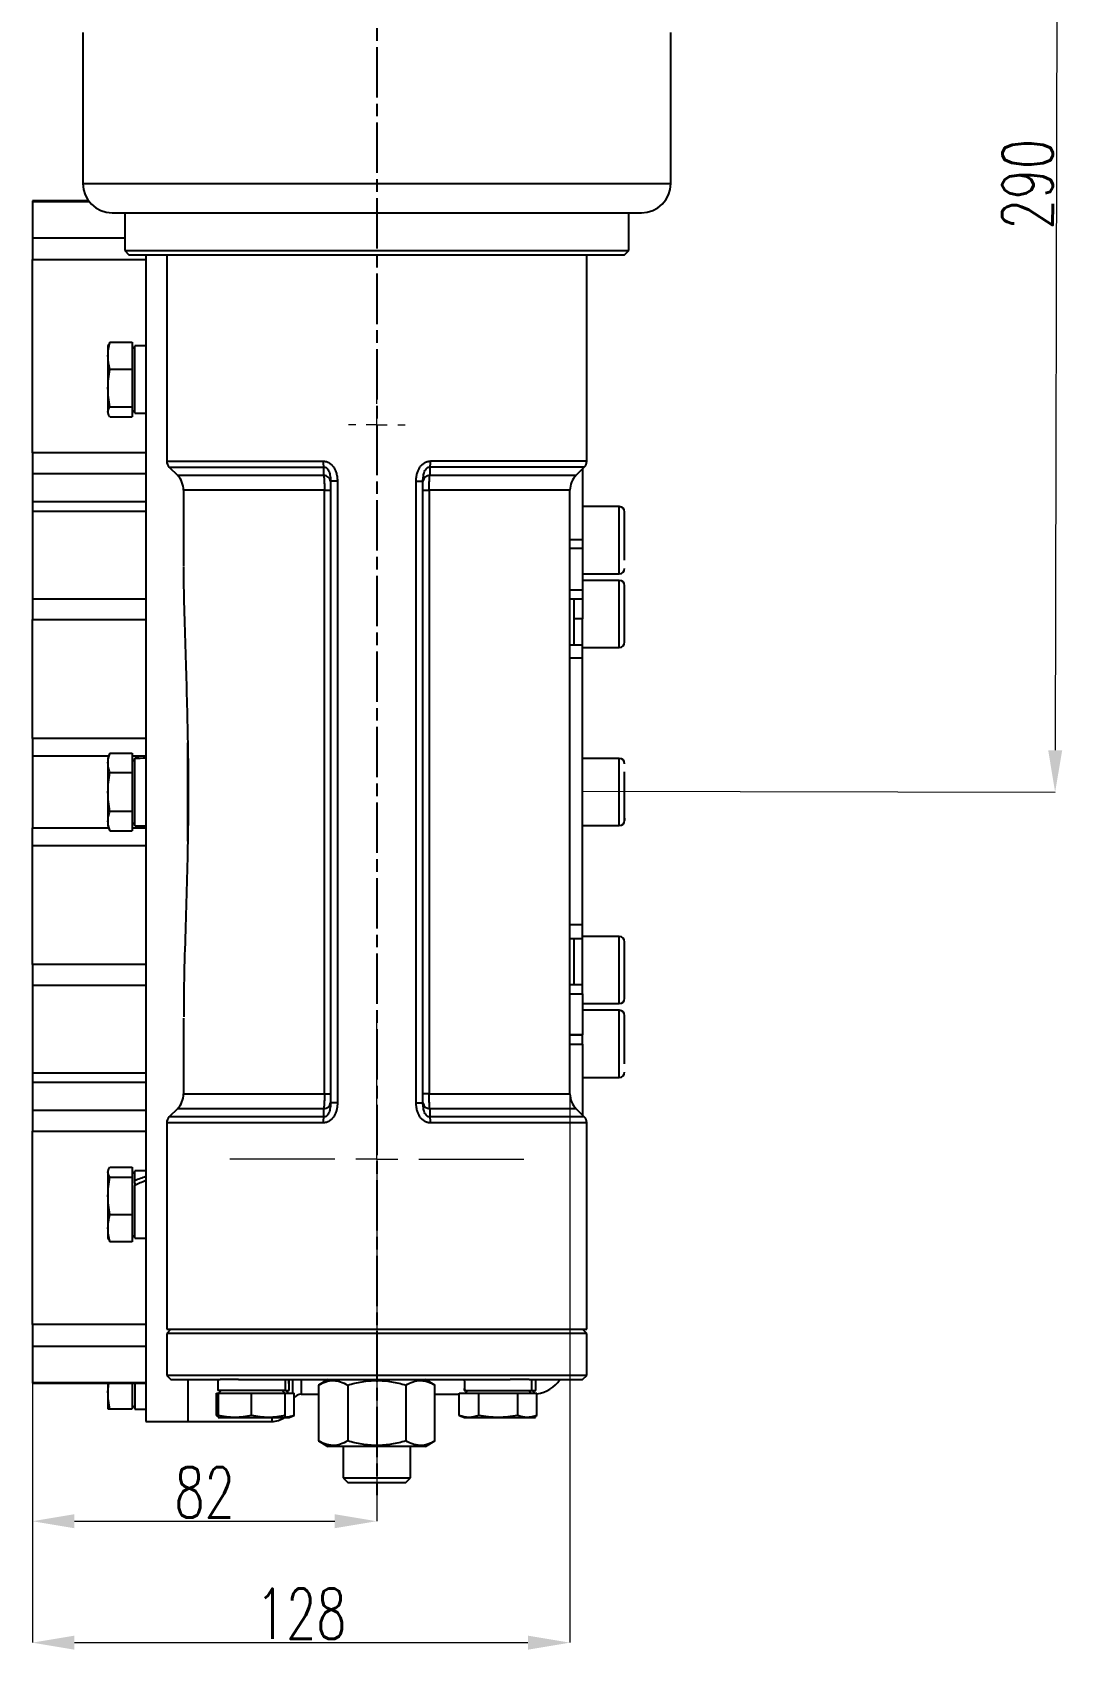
# Model space of a CAD drawing. Header units: millimetres. Extents: x 2251 to 4395, y 932 to 2449.
# Drawn here: x 2835.3 to 3081.1, y 1550.8 to 1936.2 of the extents above; entities that cross this region are included whole.
import ezdxf

# ---------------------------------------------------------------- set-up
doc = ezdxf.new("R2010")
doc.units = ezdxf.units.MM
doc.linetypes.add('AM_ISO08W050', pattern=[18, 12, -1.5, 3, -1.5])
for name, color, linetype, lineweight in [('10', 7, 'Continuous', 0), ('AM_5', 3, 'Continuous', 25), ('AM_7', 4, 'AM_ISO08W050', 25), ('FORMAT', 7, 'Continuous', 18)]:
    doc.layers.add(name, color=color, linetype=linetype, lineweight=lineweight)
doc.styles.add('SLDTEXTSTYLE1', font='txt.shx', dxfattribs={"width": 0.7, "bigfont": 'gbcbig.shx'})
doc.dimstyles.new('SLDDIMSTYLE12$0', dxfattribs={"dimtxt": 12, "dimasz": 10, "dimexe": 0, "dimexo": 0.0625, "dimgap": 0.875, "dimtad": 1, "dimdec": 1, "dimlfac": 1.8, "dimrnd": 1e-09, "dimzin": 12, "dimdsep": 46, "dimtxsty": 'SLDTEXTSTYLE1', "dimcen": 0.09, "dimdle": 8.16, "dimclrd": 3, "dimclre": 3, "dimadec": 0, "dimazin": 3, "dimtfac": 1, "dimtdec": 1, "dimtofl": 0, "dimtmove": 0, "dimatfit": 3, "dimfxl": 0, "dimfrac": 2, "dimtolj": 1, "dimlwd": 5, "dimlwe": 5, "dimarcsym": 0})

# ---------------------------------------------------------------- blocks, each defined once
blk = doc.blocks.new('SW_CENTERMARKSYMBOL_13')
at = {"layer": '10', "color": 0}
for p, q in [((0, 1), (0, 1.35)), ((-1, 0), (-1.35, 0)), ((0, 0), (-0.5, 0)), ((0, 0), (0, 0.5)), ((0, 0), (0, -0.5)), ((0, 0), (0.5, 0)), ((1, 0), (1.35, 0)), ((0, -1), (0, -1.35))]:
    blk.add_line(p, q, dxfattribs=at)
blk = doc.blocks.new('SW_CENTERMARKSYMBOL_14')
at = {"layer": 'FORMAT', "color": 0}
for p, q in [((0, 2), (0, 7)), ((0, 0), (0, 1)), ((-2, 0), (-7, 0)), ((0, 0), (-1, 0)), ((0, 0), (0, -1)), ((0, 0), (1, 0)), ((2, 0), (7, 0)), ((0, -2), (0, -7))]:
    blk.add_line(p, q, dxfattribs=at)
blk = doc.blocks.new('*D83')
at = {"layer": 'AM_5', "color": 3, "lineweight": 5, "transparency": 16777216}
blk.add_line((2981.82, 2045.02), (3079.45, 2044.81), dxfattribs=at)
at = {"layer": 'AM_5', "color": 3, "linetype": 'Continuous', "lineweight": 5, "transparency": 16777216}
for p, q in [((3079.43, 2034.81), (3078.85, 1765.13)), ((2966.38, 1755.37), (3078.83, 1755.13))]:
    blk.add_line(p, q, dxfattribs=at)
at = {"layer": 'AM_5', "color": 3, "transparency": 16777216}
for points in [[(3077.76, 2034.82), (3081.09, 2034.81), (3079.45, 2044.81)], [(3077.18, 1765.13), (3080.52, 1765.12), (3078.83, 1755.13)]]:
    blk.add_solid(points, dxfattribs=at)
at = {"layer": 'Defpoints', "color": 0, "transparency": 16777216}
for p in [(2981.76, 2045.02), (2966.32, 1755.37), (3078.83, 1755.13)]:
    blk.add_point(p, dxfattribs=at)
at = {"layer": 'AM_5', "color": 0, "transparency": 16777216, "insert": (3072.26, 1899.99), "char_height": 12, "attachment_point": 5, "rotation": 89.8775, "style": 'SLDTEXTSTYLE1'}
blk.add_mtext('\\A1;290', dxfattribs=at)
blk = doc.blocks.new('*D84')
at = {"layer": 'AM_5', "color": 3, "linetype": 'Continuous', "lineweight": 5, "transparency": 16777216}
for p, q in [((2917.32, 1667.6), (2917.32, 1581.42)), ((2845.32, 1581.42), (2907.32, 1581.42))]:
    blk.add_line(p, q, dxfattribs=at)
at = {"layer": 'AM_5', "color": 3, "lineweight": 5, "transparency": 16777216}
blk.add_line((2835.32, 1614.24), (2835.32, 1581.42), dxfattribs=at)
at = {"layer": 'AM_5', "color": 3, "transparency": 16777216}
for points in [[(2845.32, 1583.09), (2845.32, 1579.75), (2835.32, 1581.42)], [(2907.32, 1583.09), (2907.32, 1579.75), (2917.32, 1581.42)]]:
    blk.add_solid(points, dxfattribs=at)
at = {"layer": 'Defpoints', "color": 0, "transparency": 16777216}
for p in [(2917.32, 1667.66), (2835.32, 1614.3), (2917.32, 1581.42)]:
    blk.add_point(p, dxfattribs=at)
at = {"layer": 'AM_5', "color": 0, "transparency": 16777216, "insert": (2876.32, 1588.3), "char_height": 12, "attachment_point": 5, "style": 'SLDTEXTSTYLE1'}
blk.add_mtext('\\A1;82', dxfattribs=at)
blk = doc.blocks.new('*D85')
at = {"layer": 'AM_5', "color": 3, "linetype": 'Continuous', "lineweight": 5, "transparency": 16777216}
for p, q in [((2963.32, 1683.17), (2963.32, 1552.49)), ((2845.32, 1552.49), (2953.32, 1552.49))]:
    blk.add_line(p, q, dxfattribs=at)
at = {"layer": 'AM_5', "color": 3, "lineweight": 5, "transparency": 16777216}
blk.add_line((2835.32, 1614.24), (2835.32, 1552.49), dxfattribs=at)
at = {"layer": 'AM_5', "color": 3, "transparency": 16777216}
for points in [[(2845.32, 1554.15), (2845.32, 1550.82), (2835.32, 1552.49)], [(2953.32, 1554.15), (2953.32, 1550.82), (2963.32, 1552.49)]]:
    blk.add_solid(points, dxfattribs=at)
at = {"layer": 'Defpoints', "color": 0, "transparency": 16777216}
for p in [(2963.32, 1683.23), (2835.32, 1614.3), (2963.32, 1552.49)]:
    blk.add_point(p, dxfattribs=at)
at = {"layer": 'AM_5', "color": 0, "transparency": 16777216, "insert": (2899.32, 1559.36), "char_height": 12, "attachment_point": 5, "style": 'SLDTEXTSTYLE1'}
blk.add_mtext('\\A1;128', dxfattribs=at)

msp = doc.modelspace()

# ---------------------------------------------------------------- linework, layer by layer
at = {"color": 7, "linetype": 'Continuous', "lineweight": 25}
for p, q in [((2847.322, 1936.162), (2847.322, 1900.163)), ((2987.322, 1900.163), (2987.322, 1936.162)), ((2847.322, 1900.163), (2987.322, 1900.163)), ((2848.678, 1896.022), (2835.322, 1896.022)), ((2835.322, 1896.022), (2835.322, 1895.824)), ((2835.322, 1895.824), (2835.322, 1887.171)), ((2835.322, 1895.824), (2848.829, 1895.824)), ((2857.322, 1893.163), (2857.322, 1884.163)), ((2977.322, 1884.163), (2977.322, 1893.163)), ((2835.322, 1887.171), (2835.322, 1882.072)), ((2835.322, 1887.171), (2857.322, 1887.171)), ((2835.322, 1882.072), (2862.322, 1882.072)), ((2835.322, 1835.955), (2835.322, 1882.072)), ((2857.322, 1884.163), (2858.322, 1883.163)), ((2857.322, 1884.163), (2977.322, 1884.163)), ((2858.322, 1883.163), (2976.322, 1883.163)), ((2862.322, 1883.163), (2862.322, 1605.163)), ((2867.322, 1883.163), (2867.322, 1833.991)), ((2967.322, 1833.991), (2967.322, 1883.163)), ((2976.322, 1883.163), (2977.322, 1884.163)), ((2853.437, 1861.767), (2853.322, 1861.451)), ((2853.322, 1861.451), (2853.322, 1859.107)), ((2853.773, 1862.373), (2853.531, 1861.733)), ((2853.773, 1862.373), (2859.122, 1862.373)), ((2859.122, 1862.373), (2859.122, 1855.841)), ((2859.722, 1860.686), (2859.122, 1861.286)), ((2862.322, 1861.501), (2859.722, 1861.501)), ((2859.722, 1845.401), (2859.722, 1861.501)), ((2853.322, 1859.107), (2853.322, 1851.38)), ((2859.122, 1855.841), (2853.773, 1855.841)), ((2859.122, 1855.841), (2859.122, 1846.919)), ((2853.322, 1851.38), (2853.322, 1845.723)), ((2853.773, 1846.919), (2859.122, 1846.919)), ((2859.122, 1846.919), (2859.122, 1844.528)), ((2859.122, 1845.616), (2859.722, 1846.216)), ((2853.322, 1845.723), (2853.322, 1845.451)), ((2853.322, 1845.451), (2853.437, 1845.134)), ((2853.773, 1844.528), (2859.122, 1844.528)), ((2859.722, 1845.401), (2862.322, 1845.401)), ((2862.322, 1835.955), (2835.322, 1835.955)), ((2835.322, 1835.955), (2835.322, 1830.999)), ((2862.322, 1830.999), (2835.322, 1830.999)), ((2835.322, 1830.999), (2835.322, 1824.271)), ((2867.322, 1833.991), (2904.534, 1833.991)), ((2867.908, 1832.577), (2869.858, 1830.627)), ((2867.908, 1832.577), (2904.684, 1832.577)), ((2869.858, 1830.627), (2904.698, 1830.627)), ((2904.698, 1830.627), (2904.684, 1832.577)), ((2929.96, 1832.577), (2929.946, 1830.627)), ((2929.946, 1830.627), (2964.787, 1830.627)), ((2966.736, 1832.577), (2929.96, 1832.577)), ((2967.322, 1833.991), (2930.11, 1833.991)), ((2964.787, 1830.627), (2966.736, 1832.577)), ((2966.322, 1832.163), (2966.322, 1815.267)), ((2871.322, 1827.092), (2871.322, 1809.014)), ((2904.864, 1827.092), (2871.322, 1827.092)), ((2904.864, 1827.092), (2906.322, 1827.092)), ((2904.864, 1683.234), (2904.864, 1827.092)), ((2906.322, 1829.242), (2906.322, 1681.083)), ((2907.947, 1829.242), (2906.322, 1829.242)), ((2907.947, 1829.242), (2907.947, 1681.083)), ((2926.697, 1681.083), (2926.697, 1829.242)), ((2926.697, 1829.242), (2928.322, 1829.242)), ((2928.322, 1681.083), (2928.322, 1829.242)), ((2928.322, 1827.092), (2929.781, 1827.092)), ((2929.781, 1827.092), (2929.781, 1683.234)), ((2963.322, 1827.092), (2929.781, 1827.092)), ((2963.322, 1683.234), (2963.322, 1827.092)), ((2862.322, 1824.271), (2835.322, 1824.271)), ((2835.322, 1824.271), (2835.322, 1822.079)), ((2975.072, 1823.163), (2966.322, 1823.163)), ((2975.072, 1807.163), (2975.072, 1823.163)), ((2835.322, 1822.079), (2862.322, 1822.079)), ((2835.322, 1822.079), (2835.322, 1801.189)), ((2966.322, 1815.267), (2963.322, 1815.267)), ((2966.322, 1815.267), (2966.322, 1813.145)), ((2966.322, 1813.145), (2963.322, 1813.145)), ((2966.322, 1813.145), (2966.322, 1803.246)), ((2966.322, 1807.163), (2975.072, 1807.163)), ((2975.072, 1805.589), (2966.322, 1805.589)), ((2975.072, 1789.589), (2975.072, 1805.589)), ((2835.322, 1801.189), (2862.322, 1801.189)), ((2835.322, 1801.189), (2835.322, 1796.25)), ((2966.322, 1803.246), (2963.322, 1803.246)), ((2966.322, 1801.125), (2963.322, 1801.125)), ((2964.322, 1796.394), (2964.322, 1801.125)), ((2966.322, 1803.246), (2966.322, 1801.125)), ((2966.322, 1801.125), (2966.322, 1796.394)), ((2835.322, 1796.25), (2862.322, 1796.25)), ((2835.322, 1767.881), (2835.322, 1796.25)), ((2964.322, 1790.163), (2964.322, 1796.394)), ((2966.322, 1796.394), (2964.322, 1796.394)), ((2966.322, 1790.163), (2966.322, 1796.394)), ((2966.322, 1790.163), (2963.322, 1790.163)), ((2966.322, 1787.163), (2966.322, 1790.163)), ((2966.322, 1789.589), (2975.072, 1789.589)), ((2963.322, 1787.163), (2966.322, 1787.163)), ((2966.322, 1723.574), (2966.322, 1787.163)), ((2862.322, 1767.881), (2835.322, 1767.881)), ((2835.322, 1767.881), (2835.322, 1763.684)), ((2872.322, 1766.922), (2872.322, 1743.412)), ((2872.322, 1743.417), (2872.322, 1766.909)), ((2835.322, 1763.684), (2835.322, 1746.641)), ((2853.512, 1763.684), (2835.322, 1763.684)), ((2853.773, 1764.4), (2853.322, 1763.163)), ((2853.322, 1763.163), (2853.322, 1762.091)), ((2853.322, 1762.091), (2853.322, 1755.163)), ((2853.773, 1764.4), (2859.122, 1764.4)), ((2859.122, 1764.4), (2859.122, 1759.781)), ((2862.322, 1763.684), (2859.122, 1763.684)), ((2859.722, 1762.398), (2859.122, 1762.998)), ((2859.722, 1763.071), (2859.722, 1763.213)), ((2859.722, 1747.113), (2859.722, 1763.071)), ((2975.072, 1763.163), (2966.322, 1763.163)), ((2975.072, 1747.163), (2975.072, 1763.163)), ((2853.773, 1759.781), (2859.122, 1759.781)), ((2859.122, 1759.781), (2859.122, 1750.544)), ((2853.322, 1755.163), (2853.322, 1748.234)), ((2859.122, 1750.544), (2853.773, 1750.544)), ((2859.122, 1750.544), (2859.122, 1745.925)), ((2835.322, 1742.444), (2835.322, 1746.641)), ((2835.322, 1746.641), (2853.512, 1746.641)), ((2853.322, 1748.234), (2853.322, 1747.163)), ((2853.322, 1747.163), (2853.773, 1745.925)), ((2853.773, 1745.925), (2859.122, 1745.925)), ((2859.122, 1747.328), (2859.722, 1747.928)), ((2859.122, 1746.641), (2862.322, 1746.641)), ((2859.722, 1747.113), (2862.322, 1747.113)), ((2966.322, 1747.163), (2975.072, 1747.163)), ((2835.322, 1742.444), (2862.322, 1742.444)), ((2835.322, 1714.075), (2835.322, 1742.444)), ((2963.322, 1723.574), (2966.322, 1723.574)), ((2966.322, 1720.163), (2966.322, 1723.574)), ((2966.322, 1720.163), (2963.322, 1720.163)), ((2964.322, 1709.201), (2964.322, 1720.163)), ((2975.072, 1720.736), (2966.322, 1720.736)), ((2966.322, 1709.201), (2966.322, 1720.163)), ((2975.072, 1704.736), (2975.072, 1720.736)), ((2835.322, 1714.075), (2835.322, 1709.136)), ((2862.322, 1714.075), (2835.322, 1714.075)), ((2835.322, 1709.136), (2862.322, 1709.136)), ((2835.322, 1709.136), (2835.322, 1688.246)), ((2966.322, 1709.214), (2963.322, 1709.214)), ((2963.322, 1707.093), (2966.322, 1707.093)), ((2966.322, 1707.093), (2966.322, 1709.214)), ((2966.322, 1707.093), (2966.322, 1697.279)), ((2966.322, 1704.736), (2975.072, 1704.736)), ((2871.322, 1701.311), (2871.322, 1683.234)), ((2975.072, 1703.163), (2966.322, 1703.163)), ((2975.072, 1687.163), (2975.072, 1703.163)), ((2966.322, 1697.279), (2963.322, 1697.279)), ((2966.322, 1697.193), (2963.322, 1697.193)), ((2966.322, 1697.193), (2966.322, 1697.279)), ((2966.322, 1695.072), (2966.322, 1697.193)), ((2963.322, 1695.072), (2966.322, 1695.072)), ((2966.322, 1695.072), (2966.322, 1678.163)), ((2835.322, 1688.246), (2862.322, 1688.246)), ((2835.322, 1688.246), (2835.322, 1686.055)), ((2835.322, 1686.055), (2862.322, 1686.055)), ((2835.322, 1686.055), (2835.322, 1679.326)), ((2966.322, 1687.163), (2975.072, 1687.163)), ((2871.322, 1683.234), (2904.864, 1683.234)), ((2904.864, 1683.234), (2906.322, 1683.234)), ((2907.947, 1681.083), (2906.322, 1681.083)), ((2926.697, 1681.083), (2928.322, 1681.083)), ((2929.781, 1683.234), (2928.322, 1683.234)), ((2929.781, 1683.234), (2963.322, 1683.234)), ((2835.322, 1679.326), (2862.322, 1679.326)), ((2835.322, 1679.326), (2835.322, 1674.371)), ((2867.322, 1676.334), (2867.322, 1627.163)), ((2904.534, 1676.334), (2867.322, 1676.334)), ((2869.858, 1679.698), (2867.908, 1677.748)), ((2904.684, 1677.748), (2867.908, 1677.748)), ((2904.698, 1679.698), (2869.858, 1679.698)), ((2904.684, 1677.748), (2904.698, 1679.698)), ((2929.946, 1679.698), (2929.96, 1677.748)), ((2964.787, 1679.698), (2929.946, 1679.698)), ((2966.736, 1677.748), (2929.96, 1677.748)), ((2967.322, 1676.334), (2930.11, 1676.334)), ((2966.736, 1677.748), (2964.787, 1679.698)), ((2967.322, 1627.163), (2967.322, 1676.334)), ((2835.322, 1674.371), (2862.322, 1674.371)), ((2835.322, 1628.253), (2835.322, 1674.371)), ((2853.437, 1665.191), (2853.322, 1664.875)), ((2853.322, 1664.875), (2853.322, 1664.602)), ((2853.773, 1665.798), (2859.122, 1665.798)), ((2859.122, 1665.798), (2859.122, 1663.407)), ((2859.722, 1664.11), (2859.122, 1664.71)), ((2862.322, 1664.925), (2859.722, 1664.925)), ((2859.722, 1662.567), (2859.722, 1664.925)), ((2853.322, 1664.602), (2853.322, 1658.945)), ((2853.773, 1663.407), (2859.122, 1663.407)), ((2859.122, 1663.407), (2859.122, 1654.484)), ((2859.722, 1661.991), (2859.722, 1662.567)), ((2859.722, 1661.991), (2859.722, 1661.406)), ((2859.722, 1648.825), (2859.722, 1661.406)), ((2853.322, 1658.945), (2853.322, 1651.218)), ((2853.773, 1654.484), (2859.122, 1654.484)), ((2859.122, 1654.484), (2859.122, 1647.952)), ((2853.322, 1651.218), (2853.322, 1648.875)), ((2859.122, 1649.04), (2859.722, 1649.64)), ((2853.322, 1648.875), (2853.437, 1648.559)), ((2853.531, 1648.593), (2853.773, 1647.952)), ((2859.122, 1647.952), (2853.773, 1647.952)), ((2859.722, 1648.825), (2862.322, 1648.825)), ((2862.322, 1628.253), (2835.322, 1628.253)), ((2835.322, 1628.253), (2835.322, 1623.154)), ((2868.322, 1627.163), (2867.322, 1626.163)), ((2867.322, 1627.163), (2917.322, 1627.163)), ((2867.322, 1626.163), (2867.322, 1616.163)), ((2967.322, 1626.163), (2867.322, 1626.163)), ((2917.322, 1627.163), (2967.322, 1627.163)), ((2967.322, 1626.163), (2966.322, 1627.163)), ((2967.322, 1616.163), (2967.322, 1626.163)), ((2835.322, 1623.154), (2862.322, 1623.154)), ((2835.322, 1623.154), (2835.322, 1614.502)), ((2867.322, 1616.163), (2868.322, 1615.163)), ((2967.322, 1616.163), (2867.322, 1616.163)), ((2868.322, 1615.163), (2880.01, 1615.163)), ((2872.322, 1615.163), (2872.322, 1605.163)), ((2879.482, 1615.163), (2879.482, 1612.563)), ((2884.433, 1615.163), (2880.01, 1615.163)), ((2884.433, 1615.163), (2949.084, 1615.163)), ((2895.582, 1612.563), (2895.582, 1615.163)), ((2897.309, 1611.963), (2897.309, 1615.163)), ((2899.304, 1615.163), (2899.304, 1611.663)), ((2905.697, 1615.163), (2903.466, 1613.874)), ((2931.179, 1613.874), (2928.947, 1615.163)), ((2953.644, 1615.163), (2949.084, 1615.163)), ((2953.644, 1615.163), (2966.322, 1615.163)), ((2954.265, 1612.563), (2954.265, 1615.163)), ((2955.163, 1612.563), (2955.163, 1615.163)), ((2966.322, 1615.163), (2967.322, 1616.163)), ((2835.322, 1614.502), (2862.322, 1614.502)), ((2835.322, 1614.502), (2835.322, 1614.303)), ((2835.322, 1614.303), (2862.322, 1614.303)), ((2853.322, 1612.163), (2853.563, 1614.303)), ((2853.322, 1614.303), (2853.322, 1612.163)), ((2853.322, 1612.163), (2853.322, 1608.163)), ((2859.122, 1614.303), (2859.122, 1608.163)), ((2859.722, 1614.303), (2859.722, 1608.113)), ((2879.192, 1606.613), (2879.192, 1611.963)), ((2879.192, 1611.963), (2879.532, 1611.963)), ((2895.582, 1612.563), (2879.482, 1612.563)), ((2879.532, 1611.963), (2879.532, 1606.613)), ((2879.532, 1611.963), (2887.532, 1611.963)), ((2880.297, 1612.563), (2879.697, 1611.963)), ((2887.532, 1606.613), (2887.532, 1611.963)), ((2887.532, 1611.963), (2895.532, 1611.963)), ((2895.367, 1611.963), (2894.767, 1612.563)), ((2895.532, 1606.613), (2895.532, 1611.963)), ((2895.532, 1611.963), (2897.667, 1611.963)), ((2895.582, 1612.563), (2896.48, 1612.563)), ((2896.265, 1611.963), (2895.665, 1612.563)), ((2897.667, 1606.613), (2897.667, 1611.963)), ((2899.304, 1611.663), (2903.466, 1611.663)), ((2903.466, 1613.874), (2903.466, 1600.551)), ((2910.394, 1613.874), (2910.394, 1600.551)), ((2924.25, 1613.874), (2924.25, 1600.551)), ((2931.179, 1600.551), (2931.179, 1613.874)), ((2931.179, 1611.663), (2936.977, 1611.663)), ((2936.977, 1606.613), (2936.977, 1611.963)), ((2936.977, 1611.963), (2941.596, 1611.963)), ((2938.165, 1612.563), (2938.306, 1612.563)), ((2938.306, 1612.563), (2954.265, 1612.563)), ((2938.98, 1612.563), (2938.38, 1611.963)), ((2941.596, 1606.613), (2941.596, 1611.963)), ((2941.596, 1611.963), (2950.833, 1611.963)), ((2950.833, 1611.963), (2950.833, 1606.613)), ((2950.833, 1611.963), (2955.452, 1611.963)), ((2954.05, 1611.963), (2953.45, 1612.563)), ((2954.322, 1612.563), (2955.163, 1612.563)), ((2954.948, 1611.963), (2954.348, 1612.563)), ((2955.452, 1606.613), (2955.452, 1611.963)), ((2853.773, 1608.163), (2859.122, 1608.163)), ((2859.122, 1608.328), (2859.722, 1608.928)), ((2859.722, 1608.113), (2862.322, 1608.113)), ((2862.322, 1605.163), (2872.322, 1605.163)), ((2872.322, 1605.163), (2892.322, 1605.163)), ((2879.192, 1606.613), (2879.532, 1606.49)), ((2879.497, 1606.554), (2879.192, 1606.613)), ((2879.532, 1606.163), (2883.532, 1606.163)), ((2883.532, 1606.163), (2891.532, 1606.163)), ((2891.532, 1606.163), (2895.532, 1606.163)), ((2892.322, 1606.163), (2892.322, 1605.163)), ((2895.532, 1606.163), (2896.43, 1606.163)), ((2896.43, 1606.163), (2897.667, 1606.613)), ((2936.977, 1606.613), (2938.215, 1606.163)), ((2938.215, 1606.163), (2939.286, 1606.163)), ((2939.286, 1606.163), (2946.215, 1606.163)), ((2946.215, 1606.163), (2953.143, 1606.163)), ((2953.143, 1606.163), (2954.215, 1606.163)), ((2954.215, 1606.163), (2955.452, 1606.613)), ((2954.215, 1606.163), (2955.113, 1606.163)), ((2903.466, 1600.551), (2905.697, 1599.263)), ((2928.947, 1599.263), (2905.697, 1599.263)), ((2909.322, 1599.263), (2909.322, 1591.745)), ((2925.322, 1591.745), (2925.322, 1599.263)), ((2928.947, 1599.263), (2931.179, 1600.551)), ((2909.322, 1591.745), (2910.405, 1590.663)), ((2909.322, 1591.745), (2925.322, 1591.745)), ((2924.24, 1590.663), (2925.322, 1591.745)), ((2910.405, 1590.663), (2924.24, 1590.663))]:
    msp.add_line(p, q, dxfattribs=at)
for centre, radius, start, end in [((2854.322, 1900.163), 7, 180, 270), ((2980.322, 1900.163), 7, 270, 0), ((2869.322, 1833.991), 2, 180, 225), ((2866.322, 1827.092), 5, 0, 45), ((2910.521, 1833.91), 5.988, 179.2271, 192.86764), ((2904.675, 1828.961), 1.666, 8.68424, 89.21111), ((2929.969, 1828.961), 1.666, 90.78889, 171.31576), ((2924.123, 1833.91), 5.988, 347.13236, 0.7729), ((2968.322, 1827.092), 5, 135, 180), ((2965.322, 1833.991), 2, 315, 0), ((2975.072, 1821.913), 1.25, 0, 90), ((2975.072, 1808.413), 1.25, 270, 0), ((2975.072, 1804.339), 1.25, 0, 90), ((2975.072, 1790.839), 1.25, 270, 0), ((2975.072, 1761.913), 1.25, 0, 90), ((2975.072, 1748.413), 1.25, 270, 0), ((2975.072, 1719.486), 1.25, 0, 90), ((2975.072, 1705.986), 1.25, 270, 0), ((2975.072, 1701.913), 1.25, 0, 90), ((2975.072, 1688.413), 1.25, 270, 0), ((2866.322, 1683.234), 5, 315, 0), ((2904.675, 1681.364), 1.666, 270.78889, 351.31576), ((2929.969, 1681.364), 1.666, 188.68424, 269.21111), ((2968.322, 1683.234), 5, 180, 225), ((2869.322, 1676.334), 2, 135, 180), ((2910.521, 1676.415), 5.988, 167.13236, 180.7729), ((2924.123, 1676.415), 5.988, 359.2271, 12.86764), ((2965.322, 1676.334), 2, 0, 45), ((2954.322, 1619.663), 8, 278.11982, 325.77113), ((2899.304, 1609.663), 2, 90, 144.92797), ((2892.322, 1610.163), 5, 270, 306.8699)]:
    msp.add_arc(centre, radius, start, end, dxfattribs=at)
for centre, major_axis, ratio, start_param, end_param in [((2859.722, 1755.163), (13.943, 0), 0.5773503, 1.477424, 1.5707963), ((2862.322, 1755.163), (13.943, 0), 0.5773503, 1.5707963, 1.7583677), ((2859.722, 1656.875), (13.763, 6.53), 0.3419987, 1.2223497, 1.409921), ((2862.322, 1656.875), (13.763, 6.53), 0.3419987, 1.409921, 1.5974924), ((2888.43, 1612.563), (0, 13.943), 0.5773503, 4.712389, 4.8999603), ((2888.43, 1615.163), (0, 13.943), 0.5773503, 4.6190167, 4.712389), ((2946.215, 1615.163), (0, 13.943), 0.5773503, 1.5707963, 1.7583677), ((2946.215, 1612.563), (0, 13.943), 0.5773503, 1.477424, 1.5707963)]:
    msp.add_ellipse(centre, major_axis=major_axis, ratio=ratio, start_param=start_param, end_param=end_param, dxfattribs=at)
for points, knots in [([(2854.322, 1893.163), (2854.322, 1893.163), (2860.96, 1893.163), (2884.589, 1893.163), (2900.614, 1893.163), (2934.03, 1893.163), (2950.055, 1893.163), (2973.684, 1893.163), (2980.322, 1893.163), (2980.322, 1893.163)], [0, 0, 0, 0, 0.25, 0.25, 0.5, 0.5, 0.75, 0.75, 1, 1, 1, 1]), ([(2853.322, 1859.107), (2853.322, 1859.657), (2853.364, 1860.203), (2853.52, 1861.292), (2853.634, 1861.833), (2853.773, 1862.373)], [0, 0, 0, 0, 0.5, 0.5, 1, 1, 1, 1]), ([(2853.773, 1855.841), (2853.634, 1856.381), (2853.52, 1856.923), (2853.364, 1858.011), (2853.322, 1858.558), (2853.322, 1859.107)], [0, 0, 0, 0, 0.5, 0.5, 1, 1, 1, 1]), ([(2853.322, 1851.38), (2853.322, 1852.131), (2853.364, 1852.877), (2853.52, 1854.364), (2853.634, 1855.104), (2853.773, 1855.841)], [0, 0, 0, 0, 0.5, 0.5, 1, 1, 1, 1]), ([(2853.773, 1846.919), (2853.634, 1847.656), (2853.52, 1848.396), (2853.364, 1849.883), (2853.322, 1850.629), (2853.322, 1851.38)], [0, 0, 0, 0, 0.5, 0.5, 1, 1, 1, 1]), ([(2853.322, 1845.723), (2853.322, 1845.924), (2853.364, 1846.124), (2853.52, 1846.523), (2853.634, 1846.721), (2853.773, 1846.919)], [0, 0, 0, 0, 0.5, 0.5, 1, 1, 1, 1]), ([(2853.773, 1844.528), (2853.634, 1844.725), (2853.52, 1844.924), (2853.364, 1845.322), (2853.322, 1845.522), (2853.322, 1845.723)], [0, 0, 0, 0, 0.5, 0.5, 1, 1, 1, 1]), ([(2904.534, 1833.991), (2904.587, 1833.99), (2904.694, 1833.988), (2904.852, 1833.974), (2905.01, 1833.951), (2905.165, 1833.919), (2905.395, 1833.857), (2905.695, 1833.743), (2906.046, 1833.547), (2906.371, 1833.305), (2906.761, 1832.93), (2907.164, 1832.388), (2907.527, 1831.656), (2907.746, 1830.966), (2907.87, 1830.338), (2907.935, 1829.796), (2907.943, 1829.428), (2907.947, 1829.242)], [0, 0, 0, 0, 0.02528075, 0.05035737, 0.07531009, 0.10022035, 0.12517001, 0.18741173, 0.25052272, 0.31231502, 0.37588689, 0.50079764, 0.62203309, 0.74998051, 0.83171905, 0.91487426, 1, 1, 1, 1]), ([(2904.684, 1832.577), (2904.816, 1832.594), (2904.944, 1832.581), (2905.195, 1832.492), (2905.314, 1832.417), (2905.532, 1832.219), (2905.631, 1832.094), (2905.806, 1831.816), (2905.883, 1831.66), (2906.083, 1831.162), (2906.174, 1830.798), (2906.295, 1830.029), (2906.322, 1829.638), (2906.322, 1829.242)], [0, 0, 0, 0, 0.125, 0.125, 0.25, 0.25, 0.375, 0.375, 0.5, 0.5, 0.75, 0.75, 1, 1, 1, 1]), ([(2904.698, 1830.627), (2904.724, 1830.397), (2904.747, 1830.142), (2904.788, 1829.601), (2904.806, 1829.315), (2904.834, 1828.711), (2904.845, 1828.392), (2904.86, 1827.75), (2904.864, 1827.424), (2904.864, 1827.092)], [0, 0, 0, 0, 0.25, 0.25, 0.5, 0.5, 0.75, 0.75, 1, 1, 1, 1]), ([(2926.697, 1829.242), (2926.698, 1829.335), (2926.7, 1829.521), (2926.716, 1829.796), (2926.742, 1830.068), (2926.779, 1830.336), (2926.826, 1830.599), (2926.925, 1831.046), (2927.115, 1831.652), (2927.479, 1832.385), (2927.882, 1832.929), (2928.272, 1833.304), (2928.597, 1833.546), (2928.948, 1833.742), (2929.281, 1833.87), (2929.581, 1833.944), (2929.844, 1833.984), (2930.021, 1833.989), (2930.11, 1833.991)], [0, 0, 0, 0, 0.0426773, 0.0848038, 0.1264445, 0.167667, 0.2085406, 0.2491365, 0.3773316, 0.4988227, 0.6239569, 0.6874902, 0.7492598, 0.8123166, 0.8745174, 0.9161741, 0.957875, 1, 1, 1, 1]), ([(2928.322, 1829.242), (2928.322, 1829.642), (2928.35, 1830.034), (2928.44, 1830.606), (2928.478, 1830.795), (2928.573, 1831.157), (2928.629, 1831.331), (2928.829, 1831.827), (2929.005, 1832.12), (2929.332, 1832.418), (2929.449, 1832.492), (2929.701, 1832.581), (2929.83, 1832.594), (2929.96, 1832.577)], [0, 0, 0, 0, 0.25, 0.25, 0.375, 0.375, 0.5, 0.5, 0.75, 0.75, 0.875, 0.875, 1, 1, 1, 1]), ([(2929.781, 1827.092), (2929.781, 1827.423), (2929.784, 1827.757), (2929.799, 1828.4), (2929.81, 1828.712), (2929.832, 1829.166), (2929.84, 1829.316), (2929.857, 1829.604), (2929.867, 1829.743), (2929.897, 1830.147), (2929.92, 1830.397), (2929.946, 1830.627)], [0, 0, 0, 0, 0.25, 0.25, 0.5, 0.5, 0.625, 0.625, 0.75, 0.75, 1, 1, 1, 1]), ([(2976.322, 1810.39), (2976.322, 1811.334), (2976.322, 1812.536), (2976.322, 1815.155), (2976.322, 1816.512), (2976.322, 1818.979), (2976.322, 1820.033), (2976.322, 1821.517), (2976.322, 1821.913), (2976.322, 1821.913)], [0, 0, 0, 0, 0.25, 0.25, 0.5, 0.5, 0.75, 0.75, 1, 1, 1, 1]), ([(2871.338, 1808.919), (2871.333, 1808.592), (2871.275, 1804.941), (2871.482, 1797.7), (2871.775, 1787.425), (2872.113, 1777.138), (2872.252, 1770.324), (2872.322, 1766.909)], [0, 0, 0, 0, 0.0245935, 0.2747669, 0.5249563, 0.7619175, 1, 1, 1, 1]), ([(2976.322, 1790.839), (2976.322, 1790.839), (2976.322, 1791.55), (2976.322, 1794.082), (2976.322, 1795.799), (2976.322, 1799.379), (2976.322, 1801.096), (2976.322, 1803.628), (2976.322, 1804.339), (2976.322, 1804.339)], [0, 0, 0, 0, 0.25, 0.25, 0.5, 0.5, 0.75, 0.75, 1, 1, 1, 1]), ([(2853.322, 1762.091), (2853.322, 1762.479), (2853.364, 1762.866), (2853.52, 1763.635), (2853.634, 1764.018), (2853.773, 1764.4)], [0, 0, 0, 0, 0.5, 0.5, 1, 1, 1, 1]), ([(2853.773, 1759.781), (2853.634, 1760.163), (2853.52, 1760.546), (2853.364, 1761.316), (2853.322, 1761.702), (2853.322, 1762.091)], [0, 0, 0, 0, 0.5, 0.5, 1, 1, 1, 1]), ([(2853.322, 1755.163), (2853.322, 1755.94), (2853.364, 1756.713), (2853.52, 1758.252), (2853.634, 1759.018), (2853.773, 1759.781)], [0, 0, 0, 0, 0.5, 0.5, 1, 1, 1, 1]), ([(2976.322, 1748.957), (2976.322, 1748.805), (2976.322, 1748.494), (2976.322, 1748.368), (2976.322, 1748.507), (2976.322, 1749.044), (2976.322, 1750.274), (2976.322, 1752.091), (2976.322, 1753.779), (2976.322, 1755.164), (2976.322, 1756.543), (2976.322, 1758.25), (2976.322, 1759.272), (2976.322, 1759.936)], [0, 0, 0, 0, 0.0714521, 0.1463666, 0.2212811, 0.2946388, 0.4309111, 0.5671833, 0.640541, 0.7154555, 0.79037, 0.8637278, 1, 1, 1, 1]), ([(2853.773, 1750.544), (2853.634, 1751.307), (2853.52, 1752.073), (2853.364, 1753.613), (2853.322, 1754.386), (2853.322, 1755.163)], [0, 0, 0, 0, 0.5, 0.5, 1, 1, 1, 1]), ([(2853.322, 1748.234), (2853.322, 1748.623), (2853.364, 1749.01), (2853.52, 1749.779), (2853.634, 1750.162), (2853.773, 1750.544)], [0, 0, 0, 0, 0.5, 0.5, 1, 1, 1, 1]), ([(2853.773, 1745.925), (2853.634, 1746.307), (2853.52, 1746.69), (2853.364, 1747.459), (2853.322, 1747.846), (2853.322, 1748.234)], [0, 0, 0, 0, 0.5, 0.5, 1, 1, 1, 1]), ([(2976.322, 1748.957), (2976.322, 1748.802), (2976.322, 1748.484), (2976.322, 1748.437), (2976.322, 1748.413)], [0, 0, 0, 0, 0.4881723, 1, 1, 1, 1]), ([(2872.322, 1743.417), (2872.24, 1739.587), (2872.075, 1731.927), (2871.71, 1720.514), (2871.374, 1710.353), (2871.364, 1704.128), (2871.36, 1701.589)], [0, 0, 0, 0, 0.2680469, 0.5360996, 0.810787, 1, 1, 1, 1]), ([(2976.322, 1712.736), (2976.322, 1714.526), (2976.322, 1716.243), (2976.322, 1718.775), (2976.322, 1719.486), (2976.322, 1719.486)], [0, 0, 0, 0, 0.5, 0.5, 1, 1, 1, 1]), ([(2976.322, 1705.986), (2976.322, 1705.986), (2976.322, 1706.697), (2976.322, 1709.229), (2976.322, 1710.946), (2976.322, 1712.736)], [0, 0, 0, 0, 0.5, 0.5, 1, 1, 1, 1]), ([(2976.322, 1690.39), (2976.322, 1691.334), (2976.322, 1692.536), (2976.322, 1695.155), (2976.322, 1696.512), (2976.322, 1698.979), (2976.322, 1700.033), (2976.322, 1701.517), (2976.322, 1701.913), (2976.322, 1701.913)], [0, 0, 0, 0, 0.25, 0.25, 0.5, 0.5, 0.75, 0.75, 1, 1, 1, 1]), ([(2907.947, 1681.083), (2907.946, 1680.99), (2907.944, 1680.805), (2907.928, 1680.529), (2907.902, 1680.257), (2907.866, 1679.99), (2907.819, 1679.726), (2907.72, 1679.279), (2907.529, 1678.673), (2907.166, 1677.94), (2906.762, 1677.396), (2906.372, 1677.022), (2906.047, 1676.779), (2905.697, 1676.583), (2905.363, 1676.456), (2905.063, 1676.381), (2904.8, 1676.342), (2904.623, 1676.337), (2904.534, 1676.334)], [0, 0, 0, 0, 0.0426773, 0.0848038, 0.1264445, 0.167667, 0.2085406, 0.2491365, 0.3773316, 0.4988227, 0.6239569, 0.6874902, 0.7492598, 0.8123166, 0.8745174, 0.9161741, 0.957875, 1, 1, 1, 1]), ([(2906.322, 1681.083), (2906.322, 1680.683), (2906.295, 1680.291), (2906.205, 1679.719), (2906.166, 1679.53), (2906.071, 1679.168), (2906.015, 1678.994), (2905.816, 1678.499), (2905.64, 1678.205), (2905.313, 1677.907), (2905.195, 1677.833), (2904.943, 1677.744), (2904.815, 1677.731), (2904.684, 1677.748)], [0, 0, 0, 0, 0.25, 0.25, 0.375, 0.375, 0.5, 0.5, 0.75, 0.75, 0.875, 0.875, 1, 1, 1, 1]), ([(2904.864, 1683.234), (2904.864, 1682.902), (2904.86, 1682.569), (2904.845, 1681.925), (2904.834, 1681.613), (2904.813, 1681.159), (2904.805, 1681.01), (2904.787, 1680.721), (2904.777, 1680.582), (2904.747, 1680.179), (2904.724, 1679.929), (2904.698, 1679.698)], [0, 0, 0, 0, 0.25, 0.25, 0.5, 0.5, 0.625, 0.625, 0.75, 0.75, 1, 1, 1, 1]), ([(2930.11, 1676.334), (2930.057, 1676.335), (2929.951, 1676.337), (2929.792, 1676.351), (2929.635, 1676.374), (2929.48, 1676.406), (2929.25, 1676.468), (2928.95, 1676.582), (2928.599, 1676.778), (2928.273, 1677.021), (2927.883, 1677.395), (2927.48, 1677.938), (2927.117, 1678.669), (2926.899, 1679.36), (2926.774, 1679.987), (2926.709, 1680.53), (2926.701, 1680.897), (2926.697, 1681.083)], [0, 0, 0, 0, 0.0252808, 0.0503574, 0.0753101, 0.1002204, 0.12517, 0.1874117, 0.2505227, 0.312315, 0.3758869, 0.5007976, 0.6220331, 0.7499805, 0.831719, 0.9148743, 1, 1, 1, 1]), ([(2929.96, 1677.748), (2929.829, 1677.731), (2929.7, 1677.744), (2929.45, 1677.833), (2929.33, 1677.908), (2929.113, 1678.107), (2929.013, 1678.232), (2928.839, 1678.509), (2928.762, 1678.665), (2928.561, 1679.163), (2928.47, 1679.527), (2928.349, 1680.296), (2928.322, 1680.687), (2928.322, 1681.083)], [0, 0, 0, 0, 0.125, 0.125, 0.25, 0.25, 0.375, 0.375, 0.5, 0.5, 0.75, 0.75, 1, 1, 1, 1]), ([(2929.946, 1679.698), (2929.921, 1679.928), (2929.897, 1680.183), (2929.856, 1680.724), (2929.839, 1681.01), (2929.81, 1681.615), (2929.799, 1681.933), (2929.784, 1682.575), (2929.781, 1682.901), (2929.781, 1683.234)], [0, 0, 0, 0, 0.25, 0.25, 0.5, 0.5, 0.75, 0.75, 1, 1, 1, 1]), ([(2853.322, 1664.602), (2853.322, 1664.803), (2853.364, 1665.003), (2853.52, 1665.402), (2853.634, 1665.6), (2853.773, 1665.798)], [0, 0, 0, 0, 0.5, 0.5, 1, 1, 1, 1]), ([(2853.773, 1663.407), (2853.634, 1663.604), (2853.52, 1663.803), (2853.364, 1664.201), (2853.322, 1664.401), (2853.322, 1664.602)], [0, 0, 0, 0, 0.5, 0.5, 1, 1, 1, 1]), ([(2853.322, 1658.945), (2853.322, 1659.696), (2853.364, 1660.443), (2853.52, 1661.929), (2853.634, 1662.669), (2853.773, 1663.407)], [0, 0, 0, 0, 0.5, 0.5, 1, 1, 1, 1]), ([(2853.773, 1654.484), (2853.634, 1655.222), (2853.52, 1655.961), (2853.364, 1657.448), (2853.322, 1658.195), (2853.322, 1658.945)], [0, 0, 0, 0, 0.5, 0.5, 1, 1, 1, 1]), ([(2853.322, 1651.218), (2853.322, 1651.767), (2853.364, 1652.314), (2853.52, 1653.402), (2853.634, 1653.944), (2853.773, 1654.484)], [0, 0, 0, 0, 0.5, 0.5, 1, 1, 1, 1]), ([(2853.773, 1647.952), (2853.634, 1648.492), (2853.52, 1649.034), (2853.364, 1650.122), (2853.322, 1650.668), (2853.322, 1651.218)], [0, 0, 0, 0, 0.5, 0.5, 1, 1, 1, 1]), ([(2903.466, 1613.874), (2904.031, 1614.201), (2904.601, 1614.47), (2905.753, 1614.843), (2906.334, 1614.945), (2907.218, 1614.947), (2907.514, 1614.921), (2908.099, 1614.824), (2908.39, 1614.751), (2909.257, 1614.471), (2909.828, 1614.201), (2910.394, 1613.874)], [0, 0, 0, 0, 0.25, 0.25, 0.5, 0.5, 0.625, 0.625, 0.75, 0.75, 1, 1, 1, 1]), ([(2910.394, 1613.874), (2911.525, 1614.201), (2912.665, 1614.47), (2914.967, 1614.843), (2916.131, 1614.945), (2917.898, 1614.947), (2918.49, 1614.921), (2919.66, 1614.824), (2920.242, 1614.751), (2921.976, 1614.471), (2923.118, 1614.201), (2924.25, 1613.874)], [0, 0, 0, 0, 0.25, 0.25, 0.5, 0.5, 0.625, 0.625, 0.75, 0.75, 1, 1, 1, 1]), ([(2924.25, 1613.874), (2924.816, 1614.201), (2925.386, 1614.47), (2926.537, 1614.843), (2927.119, 1614.945), (2928.002, 1614.947), (2928.298, 1614.921), (2928.884, 1614.824), (2929.174, 1614.751), (2930.041, 1614.471), (2930.612, 1614.201), (2931.179, 1613.874)], [0, 0, 0, 0, 0.25, 0.25, 0.5, 0.5, 0.625, 0.625, 0.75, 0.75, 1, 1, 1, 1]), ([(2853.773, 1608.163), (2853.634, 1608.824), (2853.52, 1609.487), (2853.364, 1610.82), (2853.322, 1611.49), (2853.322, 1612.163)], [0, 0, 0, 0, 0.5, 0.5, 1, 1, 1, 1]), ([(2853.322, 1608.163), (2853.322, 1608.163), (2853.364, 1608.163), (2853.52, 1608.163), (2853.634, 1608.163), (2853.773, 1608.163)], [0, 0, 0, 0, 0.5, 0.5, 1, 1, 1, 1]), ([(2883.532, 1606.163), (2882.859, 1606.163), (2882.189, 1606.205), (2880.856, 1606.361), (2880.193, 1606.474), (2879.532, 1606.613)], [0, 0, 0, 0, 0.5, 0.5, 1, 1, 1, 1]), ([(2879.532, 1606.613), (2879.532, 1606.474), (2879.532, 1606.361), (2879.532, 1606.205), (2879.532, 1606.163), (2879.532, 1606.163)], [0, 0, 0, 0, 0.5, 0.5, 1, 1, 1, 1]), ([(2887.532, 1606.613), (2886.87, 1606.474), (2886.207, 1606.361), (2884.874, 1606.205), (2884.205, 1606.163), (2883.532, 1606.163)], [0, 0, 0, 0, 0.5, 0.5, 1, 1, 1, 1]), ([(2891.532, 1606.163), (2890.859, 1606.163), (2890.189, 1606.205), (2888.856, 1606.361), (2888.193, 1606.474), (2887.532, 1606.613)], [0, 0, 0, 0, 0.5, 0.5, 1, 1, 1, 1]), ([(2895.532, 1606.613), (2894.87, 1606.474), (2894.207, 1606.361), (2892.874, 1606.205), (2892.205, 1606.163), (2891.532, 1606.163)], [0, 0, 0, 0, 0.5, 0.5, 1, 1, 1, 1]), ([(2897.667, 1606.613), (2897.286, 1606.474), (2896.903, 1606.361), (2896.133, 1606.205), (2895.747, 1606.163), (2895.358, 1606.163)], [0, 0, 0, 0, 0.5, 0.5, 1, 1, 1, 1]), ([(2895.532, 1606.163), (2895.532, 1606.163), (2895.532, 1606.205), (2895.532, 1606.361), (2895.532, 1606.474), (2895.532, 1606.613)], [0, 0, 0, 0, 0.5, 0.5, 1, 1, 1, 1]), ([(2939.286, 1606.163), (2938.898, 1606.163), (2938.511, 1606.205), (2937.742, 1606.361), (2937.359, 1606.474), (2936.977, 1606.613)], [0, 0, 0, 0, 0.5, 0.5, 1, 1, 1, 1]), ([(2941.596, 1606.613), (2941.214, 1606.474), (2940.831, 1606.361), (2940.061, 1606.205), (2939.675, 1606.163), (2939.286, 1606.163)], [0, 0, 0, 0, 0.5, 0.5, 1, 1, 1, 1]), ([(2946.215, 1606.163), (2945.437, 1606.163), (2944.664, 1606.205), (2943.125, 1606.361), (2942.359, 1606.474), (2941.596, 1606.613)], [0, 0, 0, 0, 0.5, 0.5, 1, 1, 1, 1]), ([(2950.833, 1606.613), (2950.07, 1606.474), (2949.304, 1606.361), (2947.765, 1606.205), (2946.992, 1606.163), (2946.215, 1606.163)], [0, 0, 0, 0, 0.5, 0.5, 1, 1, 1, 1]), ([(2953.143, 1606.163), (2952.754, 1606.163), (2952.368, 1606.205), (2951.598, 1606.361), (2951.215, 1606.474), (2950.833, 1606.613)], [0, 0, 0, 0, 0.5, 0.5, 1, 1, 1, 1]), ([(2955.452, 1606.613), (2955.07, 1606.474), (2954.687, 1606.361), (2953.918, 1606.205), (2953.531, 1606.163), (2953.143, 1606.163)], [0, 0, 0, 0, 0.5, 0.5, 1, 1, 1, 1]), ([(2955.113, 1606.163), (2955.113, 1606.163), (2955.113, 1606.205), (2955.113, 1606.361), (2955.113, 1606.474), (2955.113, 1606.613)], [0, 0, 0, 0, 0.5, 0.5, 1, 1, 1, 1]), ([(2910.394, 1600.551), (2909.828, 1600.224), (2909.259, 1599.955), (2908.107, 1599.582), (2907.526, 1599.48), (2906.642, 1599.479), (2906.346, 1599.504), (2905.761, 1599.602), (2905.47, 1599.674), (2904.603, 1599.954), (2904.032, 1600.224), (2903.466, 1600.551)], [0, 0, 0, 0, 0.25, 0.25, 0.5, 0.5, 0.625, 0.625, 0.75, 0.75, 1, 1, 1, 1]), ([(2924.25, 1600.551), (2923.119, 1600.224), (2921.98, 1599.955), (2919.677, 1599.582), (2918.513, 1599.48), (2916.746, 1599.479), (2916.155, 1599.504), (2914.984, 1599.602), (2914.403, 1599.674), (2912.669, 1599.954), (2911.527, 1600.224), (2910.394, 1600.551)], [0, 0, 0, 0, 0.25, 0.25, 0.5, 0.5, 0.625, 0.625, 0.75, 0.75, 1, 1, 1, 1]), ([(2931.179, 1600.551), (2930.613, 1600.224), (2930.043, 1599.955), (2928.892, 1599.582), (2928.31, 1599.48), (2927.427, 1599.479), (2927.131, 1599.504), (2926.545, 1599.602), (2926.255, 1599.674), (2925.388, 1599.954), (2924.817, 1600.224), (2924.25, 1600.551)], [0, 0, 0, 0, 0.25, 0.25, 0.5, 0.5, 0.625, 0.625, 0.75, 0.75, 1, 1, 1, 1])]:
    msp.add_open_spline(points, degree=3, knots=knots, dxfattribs=at)
msp.add_open_spline([(2872.322, 1766.909), (2872.387, 1762.993), (2872.457, 1755.163), (2872.387, 1747.332), (2872.322, 1743.417)], degree=3, dxfattribs=at)
at = {"layer": 'AM_7'}
msp.add_line((2917.322, 2076.669), (2917.322, 1587.663), dxfattribs=at)

# ---------------------------------------------------------------- block references
at = {"layer": '10', "xscale": 5, "yscale": 5, "zscale": 5}
for name, p in [('SW_CENTERMARKSYMBOL_13', (2917.322, 1842.663)), ('SW_CENTERMARKSYMBOL_14', (2917.322, 1667.663))]:
    msp.add_blockref(name, p, dxfattribs=at)

# ---------------------------------------------------------------- dimensions: what is measured, and where the dimension line sits
at = {"layer": 'AM_5'}
dim = msp.add_linear_dim(base=(3078.83, 1755.128), p1=(2981.758, 2045.023), p2=(2966.322, 1755.368), angle=89.87751, text='290', dimstyle='SLDDIMSTYLE12$0', override={"dimlfac": 1, "dimpost": ''}, dxfattribs=at)
dim.commit()
dim.dimension.update_dxf_attribs({"geometry": '*D83', "text_midpoint": (3072.264, 1899.986)})
for base, p2, override, picture, middle in [((2963.322, 1552.486), (2963.322, 1683.234), {"dimlfac": 1}, '*D85', (2899.322, 1559.361)), ((2917.322, 1581.42), (2917.322, 1667.663), {"dimlfac": 1, "dimpost": ''}, '*D84', (2876.322, 1588.295))]:
    dim = msp.add_linear_dim(base=base, p1=(2835.322, 1614.303), p2=p2, dimstyle='SLDDIMSTYLE12$0', override=override, dxfattribs=at)
    dim.commit()
    dim.dimension.update_dxf_attribs({"geometry": picture, "text_midpoint": middle})

doc.saveas('drawing.dxf')
